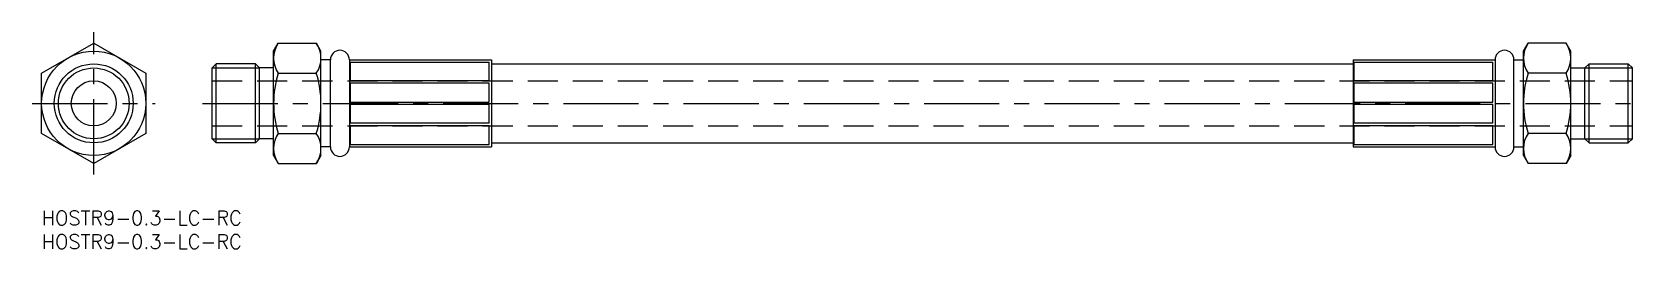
# Model space of a CAD drawing. Extents: x -2 to 338, y -8 to 38.
import ezdxf

# ---------------------------------------------------------------- set-up
doc = ezdxf.new("R2010")
doc.units = 0
doc.header["$LTSCALE"] = 0.5
doc.linetypes.add('CENTER', pattern=[50.8, 31.75, -6.35, 6.35, -6.35])
doc.linetypes.add('DASHED', pattern=[19.05, 12.7, -6.35])
for name, color, linetype in [('MSM_CENTER', 1, 'CENTER'), ('MSM_CONTINUOUS', 7, 'CONTINUOUS'), ('MSM_DASHED', 4, 'DASHED'), ('MSM_NARROW', 5, 'CONTINUOUS'), ('MSM_PART_NUMBER', 7, 'CONTINUOUS')]:
    doc.layers.add(name, color=color, linetype=linetype)
doc.styles.get("Standard").update_dxf_attribs({"font": 'txt.shx', "height": 3, "bigfont": 'bigfont.shx'})

# ---------------------------------------------------------------- blocks, each defined once
blk = doc.blocks.new('*U3')
at = {"layer": 'MSM_PART_NUMBER'}
blk.add_text('HOSTR9-0.3-LC-RC', height=3, dxfattribs=at).set_placement((0, -3))
blk = doc.blocks.new('*U4')
at = {"layer": 'MSM_PART_NUMBER'}
blk.add_text('HOSTR9-0.3-LC-RC', height=3, dxfattribs=at).set_placement((0, -8))

msp = doc.modelspace()

# ---------------------------------------------------------------- linework, layer by layer
at = {"layer": 'MSM_CENTER'}
for p, q in [((11, 7.69), (11, 37.71)), ((-2, 22.7), (24, 22.7)), ((34, 22.7), (338, 22.7))]:
    msp.add_line(p, q, dxfattribs=at)
at = {"layer": 'MSM_CONTINUOUS'}
for p, q in [((0, 29.05), (11, 35.4)), ((11, 35.4), (22, 29.05)), ((49, 33.7), (49.98, 35.4)), ((49.98, 35.4), (58.02, 35.4)), ((59, 33.7), (58.02, 35.4)), ((313, 33.7), (313.98, 35.4)), ((322.02, 35.4), (313.98, 35.4)), ((323, 33.7), (322.02, 35.4)), ((36.86, 31.03), (36, 30.18)), ((36.86, 14.37), (36.86, 31.03)), ((45.14, 31.03), (36.86, 31.03)), ((45.14, 31.03), (46, 30.18)), ((45.14, 14.37), (45.14, 31.03)), ((49, 11.7), (49, 33.7)), ((59, 11.7), (59, 33.7)), ((61, 31.9), (59, 31.9)), ((61, 13.5), (61, 31.9)), ((65, 31.9), (65, 13.5)), ((65, 31.9), (95, 31.9)), ((65.25, 31.4), (94.5, 31.4)), ((65.25, 27.43), (65.25, 31.4)), ((94.5, 27.43), (94.5, 31.4)), ((95, 31.9), (95, 13.5)), ((95, 31.05), (277, 31.05)), ((277, 31.9), (277, 13.5)), ((277, 31.9), (307, 31.9)), ((277.25, 31.4), (306.5, 31.4)), ((277.25, 27.43), (277.25, 31.4)), ((306.5, 27.43), (306.5, 31.4)), ((307, 31.9), (307, 13.5)), ((311, 13.5), (311, 31.9)), ((311, 31.9), (313, 31.9)), ((313, 11.7), (313, 33.7)), ((323, 11.7), (323, 33.7)), ((326.86, 31.03), (326, 30.18)), ((326.86, 14.37), (326.86, 31.03)), ((326.86, 31.03), (335.14, 31.03)), ((335.14, 14.37), (335.14, 31.03)), ((335.14, 31.03), (336, 30.18)), ((0, 16.35), (0, 29.05)), ((22, 29.05), (22, 16.35)), ((36, 15.23), (36, 30.18)), ((49, 30.18), (46, 30.18)), ((46, 15.23), (46, 30.18)), ((49.98, 29.05), (58.02, 29.05)), ((94.5, 27.43), (65.25, 27.43)), ((306.5, 27.43), (277.25, 27.43)), ((322.02, 29.05), (313.98, 29.05)), ((323, 30.18), (326, 30.18)), ((326, 15.23), (326, 30.18)), ((336, 15.23), (336, 30.18)), ((94.5, 26.93), (65.25, 26.93)), ((65.25, 22.95), (65.25, 26.93)), ((94.5, 22.95), (94.5, 26.93)), ((306.5, 26.93), (277.25, 26.93)), ((277.25, 22.95), (277.25, 26.93)), ((306.5, 22.95), (306.5, 26.93)), ((65.25, 22.95), (94.5, 22.95)), ((94.5, 22.45), (65.25, 22.45)), ((65.25, 18.48), (65.25, 22.45)), ((94.5, 18.48), (94.5, 22.45)), ((277.25, 22.95), (306.5, 22.95)), ((306.5, 22.45), (277.25, 22.45)), ((277.25, 18.48), (277.25, 22.45)), ((306.5, 18.48), (306.5, 22.45)), ((94.5, 18.48), (65.25, 18.48)), ((94.5, 17.98), (65.25, 17.98)), ((65.25, 14), (65.25, 17.98)), ((94.5, 14), (94.5, 17.98)), ((306.5, 18.48), (277.25, 18.48)), ((306.5, 17.98), (277.25, 17.98)), ((277.25, 14), (277.25, 17.98)), ((306.5, 14), (306.5, 17.98)), ((11, 10), (0, 16.35)), ((22, 16.35), (11, 10)), ((36.86, 14.37), (36, 15.23)), ((45.14, 14.37), (36.86, 14.37)), ((45.14, 14.37), (46, 15.23)), ((49, 15.23), (46, 15.23)), ((49.98, 16.35), (58.02, 16.35)), ((65.25, 14), (94.5, 14)), ((95, 14.35), (277, 14.35)), ((277.25, 14), (306.5, 14)), ((322.02, 16.35), (313.98, 16.35)), ((323, 15.23), (326, 15.23)), ((326.86, 14.37), (326, 15.23)), ((326.86, 14.37), (335.14, 14.37)), ((335.14, 14.37), (336, 15.23)), ((49, 11.7), (49.98, 10)), ((59, 11.7), (58.02, 10)), ((61, 13.5), (59, 13.5)), ((65, 13.5), (95, 13.5)), ((277, 13.5), (307, 13.5)), ((311, 13.5), (313, 13.5)), ((313, 11.7), (313.98, 10)), ((323, 11.7), (322.02, 10)), ((49.98, 10), (58.02, 10)), ((322.02, 10), (313.98, 10))]:
    msp.add_line(p, q, dxfattribs=at)
for radius in [11, 8.33, 4.75]:
    msp.add_circle((11, 22.7), radius, dxfattribs=at)
for centre, radius, start, end in [((54.62, 32.23), 5.62, 145.6158, 214.3842), ((53.38, 32.23), 5.62, 325.6158, 34.3842), ((318.62, 32.23), 5.62, 145.6158, 214.3842), ((317.38, 32.23), 5.62, 325.6158, 34.3842), ((63, 31.9), 2, 0, 180), ((309, 31.9), 2, 0, 180), ((70.02, 22.7), 21.02, 162.412, 197.588), ((37.98, 22.7), 21.02, 342.412, 17.588), ((334.02, 22.7), 21.02, 162.412, 197.588), ((301.98, 22.7), 21.02, 342.412, 17.588), ((54.62, 13.18), 5.62, 145.6158, 214.3842), ((53.38, 13.18), 5.62, 325.6158, 34.3842), ((318.62, 13.18), 5.62, 145.6158, 214.3842), ((317.38, 13.18), 5.62, 325.6158, 34.3842), ((63, 13.5), 2, 180, 0), ((309, 13.5), 2, 180, 0)]:
    msp.add_arc(centre, radius, start, end, dxfattribs=at)
at = {"layer": 'MSM_DASHED'}
for p, q in [((36, 27.45), (336, 27.45)), ((36, 17.95), (336, 17.95))]:
    msp.add_line(p, q, dxfattribs=at)
at = {"layer": 'MSM_NARROW'}
for p, q in [((36, 30.18), (46, 30.18)), ((326, 30.18), (336, 30.18)), ((36, 15.23), (46, 15.23)), ((326, 15.23), (336, 15.23))]:
    msp.add_line(p, q, dxfattribs=at)
msp.add_circle((11, 22.7), 7.47, dxfattribs=at)

# ---------------------------------------------------------------- block references
at = {"layer": 'MSM_CONTINUOUS'}
for name in ['*U3', '*U4']:
    msp.add_blockref(name, (0, 0), dxfattribs=at)

doc.saveas('drawing.dxf')
